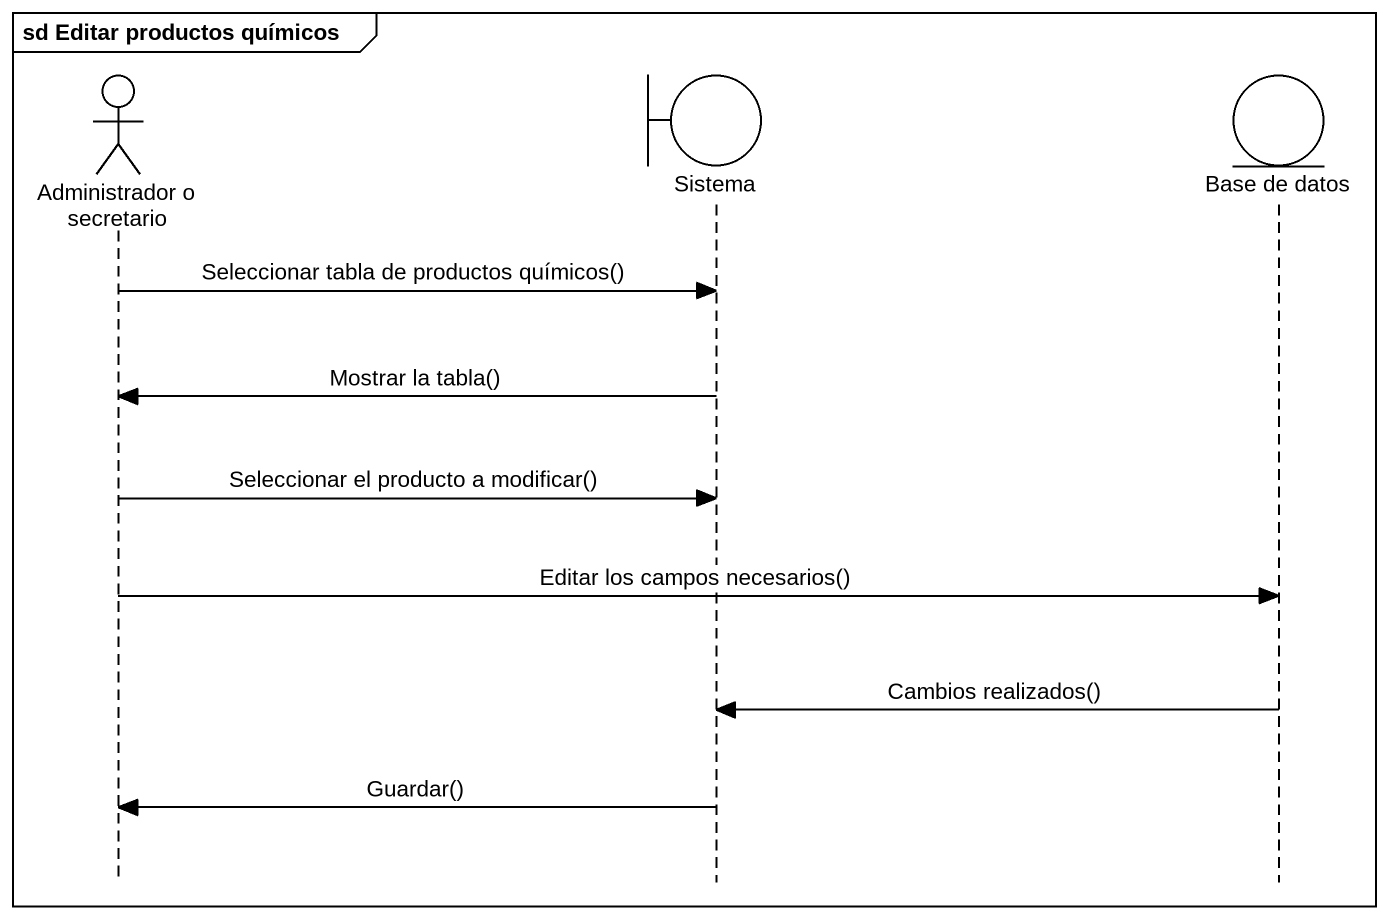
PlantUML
@startuml
mainframe sd Editar productos químicos
hide footbox
actor "Administrador o secretario" as Administrador_o_secretario
boundary Sistema
entity "Base de datos" as Base_de_datos

Administrador_o_secretario -> Sistema : Seleccionar tabla de productos químicos()
Sistema -> Administrador_o_secretario : Mostrar la tabla()
Administrador_o_secretario -> Sistema : Seleccionar el producto a modificar()
Administrador_o_secretario -> Base_de_datos : Editar los campos necesarios()
Base_de_datos -> Sistema : Cambios realizados()
Sistema -> Administrador_o_secretario : Guardar()
@enduml
